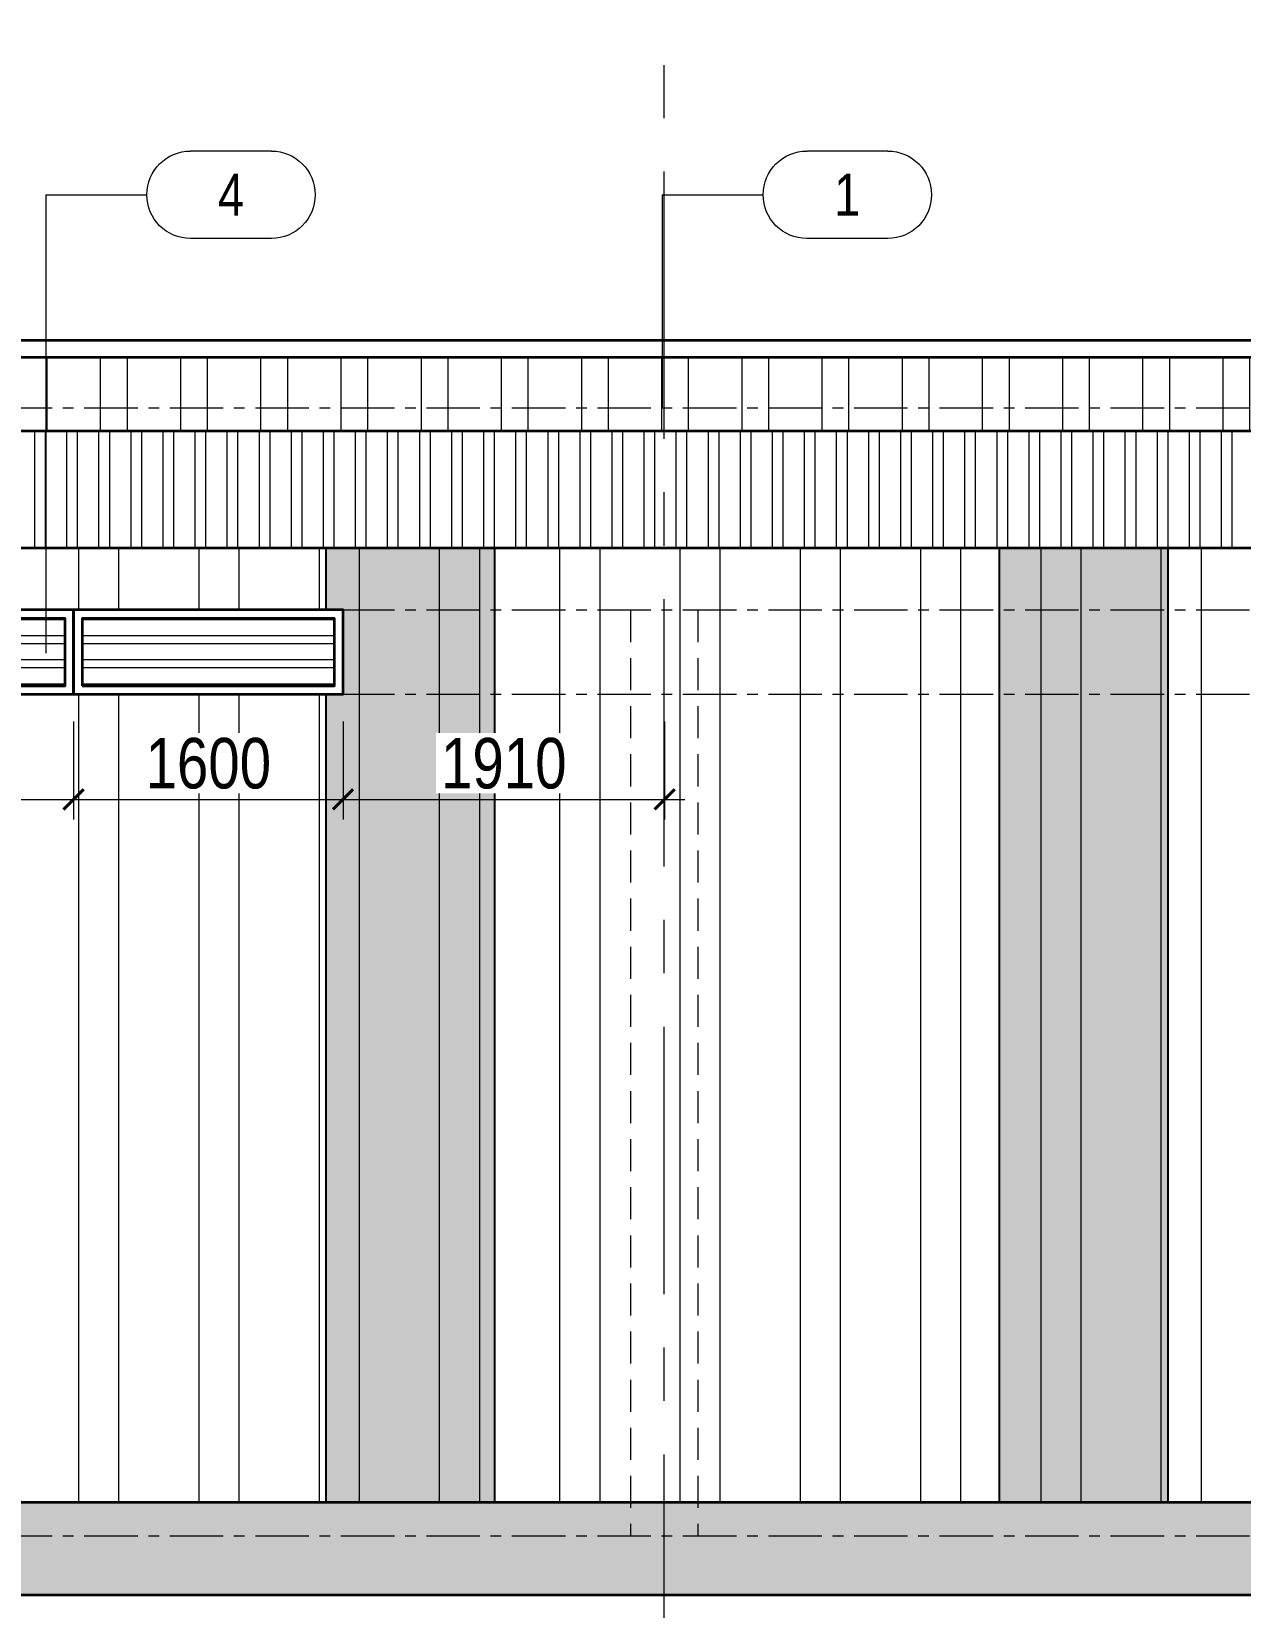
# Model space of a CAD drawing. Header units: millimetres. Extents: x -547695 to 905972, y -1055718 to 167349.
# Drawn here: x -524049 to -516869, y -999933 to -990572 of the extents above; entities that cross this region are included whole.
import ezdxf
from ezdxf.enums import TextEntityAlignment as Align
from ezdxf.xclip import XClip

# ---------------------------------------------------------------- set-up
doc = ezdxf.new("R2010")
doc.units = ezdxf.units.MM
doc.header["$XCLIPFRAME"] = 0
doc.linetypes.add('CENTER', pattern=[50.8, 31.75, -6.35, 6.35, -6.35])
doc.linetypes.add('HIDDEN', pattern=[9.525, 6.35, -3.175])
doc.layers.get('DEFPOINTS').update_dxf_attribs({"color": 1, "lineweight": 25})
for name, color, linetype, lineweight in [('A-DIMS', 8, 'Continuous', 9), ('A-FINE', 255, 'Continuous', 25), ('A-GRID', 250, 'CENTER', 15), ('A-HEVY', 111, 'Continuous', 35), ('A-HIDD', 45, 'HIDDEN', 9), ('A-PATT', 252, 'Continuous', 9), ('A-SYMBOLS', 10, 'Continuous', 13)]:
    doc.layers.add(name, color=color, linetype=linetype, lineweight=lineweight)
doc.styles.add('VTK _ Arial_2.5 mm', font='arial.ttf', dxfattribs={"width": 0.8})
doc.styles.add('VTK_Arial', font='arial.ttf', dxfattribs={"width": 0.8})
doc.dimstyles.new('A-2.5-DIM120', dxfattribs={"dimscale": 120, "dimtxt": 2.5, "dimasz": 1, "dimexe": 1, "dimexo": 0, "dimgap": 0.5, "dimtad": 1, "dimdec": 0, "dimzin": 12, "dimdsep": 46, "dimtxsty": 'VTK_Arial', "dimblk": 'ARCHTICK', "dimcen": 0, "dimdle": 1, "dimclrd": 256, "dimclre": 256, "dimclrt": 7, "dimadec": 1, "dimazin": 3, "dimtfac": 1, "dimtdec": 0, "dimtmove": 0, "dimatfit": 2, "dimfxl": 20, "dimtfill": 1, "dimtolj": 1, "dimtzin": 0, "dimlwd": -1, "dimlwe": -1, "dimarcsym": 0})

# ---------------------------------------------------------------- blocks, each defined once
blk = doc.blocks.new('E56U67')
at = {"layer": 'A-GRID', "ltscale": 10}
for points in [[(-889.9, 2000), (36929.7, 2000)], [(-889.9, 1700), (36929.7, 1700)], [(-889.9, 500), (36929.7, 500)], [(-889.9, 0), (36929.7, 0)], [(-889.9, -5000), (36929.7, -5000)]]:
    blk.add_lwpolyline(points, dxfattribs=at)
blk = doc.blocks.new('A$C2c41236e')
at = {"layer": 'A-PATT', "ltscale": 5, "true_color": 0x2aa800, "extrusion": (0, 0, -1)}
h = blk.add_hatch(color=84, dxfattribs=at)
h.dxf.hatch_style = 1
h.paths.add_polyline_path([(-359500, -100), (-360500, -100), (-360500, 20800), (-359500, 20800)])
at = {"layer": 'A-PATT', "ltscale": 5, "true_color": 0xff1a1a, "extrusion": (0, 0, -1)}
h = blk.add_hatch(color=1, dxfattribs=at)
h.dxf.hatch_style = 1
h.paths.add_polyline_path([(-363500, -100), (-364500, -100), (-364500, 20800), (-363500, 20800)])
at = {"layer": 'A-FINE', "ltscale": 5, "extrusion": (0, 0, -1)}
for points in [[(-359500, -100), (-360500, -100), (-360500, 20800), (-359500, 20800)], [(-363500, -100), (-364500, -100), (-364500, 20800), (-363500, 20800)]]:
    blk.add_lwpolyline(points, close=True, dxfattribs=at)
blk = doc.blocks.new('ru6')
at = {"layer": 'A-GRID', "ltscale": 50}
blk.add_lwpolyline([(8000, 0), (8000, 12378.5)], dxfattribs=at)
blk = doc.blocks.new('57IJ67')
blk.add_wipeout([(-1600, -500), (0, -500), (0, 0), (-1600, 0)]).dxf.layer = 'A-PATT'
at = {"layer": 'A-PATT', "transparency": 33554620}
h = blk.add_hatch(dxfattribs=at)
h.set_pattern_fill('ANSI32', color=256, scale=15, angle=315)
h.set_pattern_definition([(360, (-1550, -750), (3e-14, 142.875), []), (360, (-1502.37, -797.63), (3e-14, 142.875), [])])
h.paths.add_polyline_path([(-1550, -450), (-50, -450), (-50, -50), (-1550, -50)])
at = {"layer": 'A-HEVY'}
for points in [[(-1600, -500), (0, -500), (0, 0), (-1600, 0)], [(-1550, -450), (-50, -450), (-50, -50), (-1550, -50)]]:
    blk.add_lwpolyline(points, close=True, dxfattribs=at)
blk = doc.blocks.new('_ARCHTICK')
at = {"color": 0, "linetype": 'ByBlock', "const_width": 0.15}
blk.add_lwpolyline([(-0.5, -0.5), (0.5, 0.5)], dxfattribs=at)
blk = doc.blocks.new('*D441')
at = {"layer": 'A-DIMS', "transparency": 16777216}
for p, q in [((-525399.2, -994670.4), (-525399.2, -995253.1)), ((-523799.2, -994670.4), (-523799.2, -995253.1)), ((-525519.2, -995133.1), (-523679.2, -995133.1))]:
    blk.add_line(p, q, dxfattribs=at)
at = {"layer": 'DEFPOINTS', "color": 0, "transparency": 16777216}
for p in [(-525399.2, -994670.4), (-523799.2, -994670.4), (-523799.2, -995133.1)]:
    blk.add_point(p, dxfattribs=at)
at = {"layer": 'A-DIMS', "transparency": 16777216, "xscale": 120, "yscale": 120, "zscale": 120, "rotation": 180}
blk.add_blockref('_ARCHTICK', (-525399.2, -995133.1), dxfattribs=at)
at = {"layer": 'A-DIMS', "transparency": 16777216, "xscale": 120, "yscale": 120, "zscale": 120}
blk.add_blockref('_ARCHTICK', (-523799.2, -995133.1), dxfattribs=at)
at = {"layer": 'A-DIMS', "color": 7, "transparency": 16777216, "insert": (-524599.2, -994919.9), "char_height": 300, "attachment_point": 5, "style": 'VTK_Arial', "bg_fill": 3, "box_fill_scale": 1.1, "bg_fill_color": 257, "bg_fill_transparency": 0}
blk.add_mtext('\\A1;1600', dxfattribs=at)
blk = doc.blocks.new('*D442')
at = {"layer": 'A-DIMS', "transparency": 16777216}
for p, q in [((-523799.2, -994670.4), (-523799.2, -995253.1)), ((-522199.2, -994670.4), (-522199.2, -995253.1)), ((-523919.2, -995133.1), (-522079.2, -995133.1))]:
    blk.add_line(p, q, dxfattribs=at)
at = {"layer": 'DEFPOINTS', "color": 0, "transparency": 16777216}
for p in [(-523799.2, -994670.4), (-522199.2, -994670.4), (-522199.2, -995133.1)]:
    blk.add_point(p, dxfattribs=at)
at = {"layer": 'A-DIMS', "transparency": 16777216, "xscale": 120, "yscale": 120, "zscale": 120, "rotation": 180}
blk.add_blockref('_ARCHTICK', (-523799.2, -995133.1), dxfattribs=at)
at = {"layer": 'A-DIMS', "transparency": 16777216, "xscale": 120, "yscale": 120, "zscale": 120}
blk.add_blockref('_ARCHTICK', (-522199.2, -995133.1), dxfattribs=at)
at = {"layer": 'A-DIMS', "color": 7, "transparency": 16777216, "insert": (-522999.2, -994919.9), "char_height": 300, "attachment_point": 5, "style": 'VTK_Arial', "bg_fill": 3, "box_fill_scale": 1.1, "bg_fill_color": 257, "bg_fill_transparency": 0}
blk.add_mtext('\\A1;1600', dxfattribs=at)
blk = doc.blocks.new('*D459')
at = {"layer": 'A-DIMS', "transparency": 16777216}
for p, q in [((-522199.2, -994670.4), (-522199.2, -995253.1)), ((-520288.7, -994670.4), (-520288.7, -995253.1)), ((-522319.2, -995133.1), (-520168.7, -995133.1))]:
    blk.add_line(p, q, dxfattribs=at)
at = {"layer": 'DEFPOINTS', "color": 0, "transparency": 16777216}
for p in [(-522199.2, -994670.4), (-520288.7, -994670.4), (-520288.7, -995133.1)]:
    blk.add_point(p, dxfattribs=at)
at = {"layer": 'A-DIMS', "transparency": 16777216, "xscale": 120, "yscale": 120, "zscale": 120, "rotation": 180}
blk.add_blockref('_ARCHTICK', (-522199.2, -995133.1), dxfattribs=at)
at = {"layer": 'A-DIMS', "transparency": 16777216, "xscale": 120, "yscale": 120, "zscale": 120}
blk.add_blockref('_ARCHTICK', (-520288.7, -995133.1), dxfattribs=at)
at = {"layer": 'A-DIMS', "color": 7, "transparency": 16777216, "insert": (-521244, -994919.9), "char_height": 300, "attachment_point": 5, "style": 'VTK_Arial', "bg_fill": 3, "box_fill_scale": 1.1, "bg_fill_color": 257, "bg_fill_transparency": 0}
blk.add_mtext('\\A1;1910', dxfattribs=at)
blk = doc.blocks.new('*U289')
blk.add_lwpolyline([(11, 0), (11, -10.072), (11, -12.66)])
blk.add_wipeout([(2.402, 2.598), (3.701, 2.25), (4.652, 1.299), (5, 0), (4.652, -1.299), (3.701, -2.25), (2.402, -2.598), (-2.402, -2.598), (-3.701, -2.25), (-4.652, -1.299), (-5, 0), (-4.652, 1.299), (-3.701, 2.25), (-2.402, 2.598)])
for points in [[(-2.402, 2.598), (2.402, 2.598)], [(11, 0), (5, 0)], [(-2.402, -2.598), (2.402, -2.598)]]:
    blk.add_lwpolyline(points)
for centre, start, end in [((-2.402, 0), 90, 270), ((2.402, 0), 270, 90)]:
    blk.add_arc(centre, 2.598, start, end)
at = {"color": 7, "style": 'VTK _ Arial_2.5 mm', "width": 0.8, "flags": 8}
blk.add_attdef('SYMBOL', text='', height=2.5, dxfattribs=at).set_placement((0, 0), align=Align.MIDDLE_CENTER)
blk = doc.blocks.new('*U293')
blk.add_lwpolyline([(11, 0), (11, -24.636), (11, -27.224)])
blk.add_wipeout([(2.402, 2.598), (3.701, 2.25), (4.652, 1.299), (5, 0), (4.652, -1.299), (3.701, -2.25), (2.402, -2.598), (-2.402, -2.598), (-3.701, -2.25), (-4.652, -1.299), (-5, 0), (-4.652, 1.299), (-3.701, 2.25), (-2.402, 2.598)])
for points in [[(-2.402, 2.598), (2.402, 2.598)], [(11, 0), (5, 0)], [(-2.402, -2.598), (2.402, -2.598)]]:
    blk.add_lwpolyline(points)
for centre, start, end in [((-2.402, 0), 90, 270), ((2.402, 0), 270, 90)]:
    blk.add_arc(centre, 2.598, start, end)
at = {"color": 7, "style": 'VTK _ Arial_2.5 mm', "width": 0.8, "flags": 8}
blk.add_attdef('SYMBOL', text='', height=2.5, dxfattribs=at).set_placement((0, 0), align=Align.MIDDLE_CENTER)

msp = doc.modelspace()

# ---------------------------------------------------------------- block references
at = {"layer": 'A-HEVY'}
msp.add_blockref('E56U67', (-533513.9, -994507.6), dxfattribs=at)

# ---------------------------------------------------------------- next in the draw order: block references
at = {"layer": 'A-FINE'}
ref = msp.add_blockref('A$C2c41236e', (-157799.2, -999207.6), dxfattribs=dict(at, xscale=-1))
XClip(ref).set_block_clipping_path([(345192.5000037338, -99.9999999993), (370802.4999987449, 5566.4290808587)])

# ---------------------------------------------------------------- next in the draw order: block references
at = {"layer": 'A-HEVY'}
msp.add_blockref('ru6', (-528291.7, -1003150.9), dxfattribs=at)

# ---------------------------------------------------------------- next in the draw order: hatches: boundary and pattern name
at = {"layer": 'A-PATT', "transparency": 33554620}
h = msp.add_hatch(dxfattribs=at)
h.set_pattern_fill('ANSI32', color=256, scale=50, angle=45)
h.set_pattern_definition([(90, (-528401.7, -992943.25), (-476.25, 3e-14), []), (90, (-528242.95, -992784.5), (-476.25, 3e-14), [])])
h.paths.add_polyline_path([(-528401.7, -992943.2), (-503191.7, -992943.2), (-503191.7, -992507.6), (-528401.7, -992507.6)])
h = msp.add_hatch(dxfattribs=at)
h.set_pattern_fill('ANSI32', color=256, scale=20, angle=45)
h.set_pattern_definition([(90, (-528601.7, -993641.13), (-190.5, 1e-14), []), (90, (-528538.2, -993577.63), (-190.5, 1e-14), [])])
h.paths.add_polyline_path([(-528601.7, -993641.1), (-502991.7, -993641.1), (-502991.7, -992943.2), (-528601.7, -992943.2)])
at = {"layer": 'A-PATT', "ltscale": 5}
h = msp.add_hatch(dxfattribs=at)
h.set_pattern_fill('ANSI32', color=256, scale=75, angle=45)
h.set_pattern_definition([(90, (-1562469.9, -2027083.36), (-714.375, 1e-29), []), (90, (-1562231.75, -2026845.2), (-714.375, 1e-29), [])])
h.paths.add_polyline_path([(-528601.7, -999307.6), (-502991.7, -999307.6), (-502991.7, -993641.1), (-528601.7, -993641.1)])
h.paths.add_polyline_path([(-510901.9, -998607.6), (-506901.9, -998607.6), (-506901.9, -997307.6), (-510901.9, -997307.6)], flags=16)
h.paths.add_polyline_path([(-510876.9, -998557.6), (-506976.9, -998557.6), (-506976.9, -997357.6), (-510876.9, -997357.6)], flags=0)
h.paths.add_polyline_path([(-515191.7, -998607.6), (-513191.7, -998607.6), (-513191.7, -997307.6), (-515191.7, -997307.6)], flags=16)
h.paths.add_polyline_path([(-515141.7, -998557.6), (-513241.7, -998557.6), (-513241.7, -997357.6), (-515141.7, -997357.6)], flags=0)
at = {"layer": 'A-PATT', "transparency": 33554620}
h = msp.add_hatch(dxfattribs=at)
h.set_pattern_fill('AR-CONC', color=256, scale=3)
h.set_pattern_definition([(50, (-528541.7, -1000007.56), (546.554, -47.817), [57.15, -628.65]), (355, (-528541.7, -1000007.56), (-105.73, 573.17), [45.72, -502.922]), (100.4514, (-528496.16, -1000011.55), (440.824, 525.353), [48.57, -534.271]), (46.1842, (-528541.7, -999855.16), (813.237, -126.127), [85.725, -942.975]), (96.6356, (-528473.9, -999865.7), (712.212, 742.278), [72.855, -801.407]), (351.184, (-528541.7, -999855.2), (712.212, 742.278), [68.58, -754.38]), (21, (-528465.5, -999893.26), (454.843, -306.7956), [57.15, -628.65]), (326, (-528465.5, -999893.26), (185.406, 552.564), [45.72, -502.92]), (71.4514, (-528427.6, -999918.83), (640.249, 245.768), [48.57, -534.27]), (37.5, (-528541.7, -1000007.56), (9.2658, 253.6651), [0, -496.824, 0, -510.54, 0, -504.825]), (7.5, (-528541.7, -1000007.56), (200.459, 300.5417), [0, -291.084, 0, -485.394, 0, -192.405]), (327.5, (-528711.63, -1000007.56), (406.7718, -17.1862), [0, -190.5, 0, -594.36, 0, -788.67]), (317.5, (-528787.83, -1000007.56), (444.3875, 76.2795), [0, -247.65, 0, -394.716, 0, -560.07])])
h.paths.add_polyline_path([(-528541.7, -999858), (-528541.7, -999507.6), (-528541.7, -999307.6), (-502991.7, -999307.6), (-502991.7, -999507.6), (-502991.7, -999857.6)])

# ---------------------------------------------------------------- next in the draw order: linework, layer by layer
at = {"layer": 'A-HEVY'}
for p, q in [((-502991.7, -992507.6), (-528601.7, -992507.6)), ((-528541.7, -999858), (-502991.7, -999857.6))]:
    msp.add_line(p, q, dxfattribs=at)
for points in [[(-528601.7, -992943.2), (-502991.7, -992943.2), (-502991.7, -992407.6), (-528601.7, -992407.6)], [(-528601.7, -992943.2), (-502991.7, -992943.2), (-502991.7, -993641.1), (-528601.7, -993641.1)], [(-528601.7, -999307.6), (-502991.7, -999307.6), (-502991.7, -993641.1), (-528601.7, -993641.1)]]:
    msp.add_lwpolyline(points, close=True, dxfattribs=at)
at = {"layer": 'A-HIDD', "ltscale": 30}
for points in [[(-520491.7, -994007.6), (-520491.7, -999507.6)], [(-520091.7, -994007.6), (-520091.7, -999507.6)]]:
    msp.add_lwpolyline(points, dxfattribs=at)

# ---------------------------------------------------------------- next in the draw order: block references
at = {"layer": 'A-DIMS'}
msp.add_blockref('57IJ67', (-523799.2, -994007.6), dxfattribs=at)
at = {"layer": 'A-SYMBOLS'}
ref = msp.add_blockref('*U289', (-519203.8, -991541.5), dxfattribs=dict(at, xscale=-100, yscale=100, zscale=100))
ref.add_attrib('SYMBOL', '1', dxfattribs={"layer": '0', "color": 7, "height": 250, "style": 'VTK _ Arial_2.5 mm', "width": 0.8, "flags": 8}).set_placement((-519203.8, -991541.5), align=Align.MIDDLE_CENTER)

# ---------------------------------------------------------------- next in the draw order: dimensions: what is measured, and where the dimension line sits
at = {"layer": 'A-DIMS'}
dim = msp.add_linear_dim(base=(-523799.2, -995133.1), p1=(-525399.2, -994670.4), p2=(-523799.2, -994670.4), dimstyle='A-2.5-DIM120', override={"dimpost": '\\X', "dimblk": 'ARCHTICK'}, dxfattribs=at)
dim.commit()
dim.dimension.update_dxf_attribs({"geometry": '*D441', "text_midpoint": (-524599.2, -994919.9)})

# ---------------------------------------------------------------- next in the draw order: block references
msp.add_blockref('57IJ67', (-522199.2, -994007.6), dxfattribs=at)

# ---------------------------------------------------------------- next in the draw order: dimensions: what is measured, and where the dimension line sits
dim = msp.add_linear_dim(base=(-522199.2, -995133.1), p1=(-523799.2, -994670.4), p2=(-522199.2, -994670.4), dimstyle='A-2.5-DIM120', override={"dimpost": '\\X', "dimtmove": 1}, dxfattribs=at)
dim.commit()
dim.dimension.update_dxf_attribs({"geometry": '*D442', "text_midpoint": (-522999.2, -994919.9)})

# ---------------------------------------------------------------- next in the draw order: block references
at = {"layer": 'A-SYMBOLS'}
ref = msp.add_blockref('*U293', (-522864.7, -991541.5), dxfattribs=dict(at, xscale=-100, yscale=100, zscale=100))
ref.add_attrib('SYMBOL', '4', dxfattribs={"layer": '0', "color": 7, "height": 250, "style": 'VTK _ Arial_2.5 mm', "width": 0.8, "flags": 8}).set_placement((-522864.7, -991541.5), align=Align.MIDDLE_CENTER)

# ---------------------------------------------------------------- next in the draw order: dimensions: what is measured, and where the dimension line sits
at = {"layer": 'A-DIMS'}
dim = msp.add_linear_dim(base=(-520288.704973, -995133.11942), p1=(-522199.204969, -994670.386599), p2=(-520288.704973, -994670.386599), dimstyle='A-2.5-DIM120', override={"dimpost": '\\X', "dimtmove": 1}, dxfattribs=at)
dim.commit()
dim.dimension.update_dxf_attribs({"geometry": '*D459', "text_midpoint": (-521243.954971, -994919.947523)})

doc.saveas('drawing.dxf')
